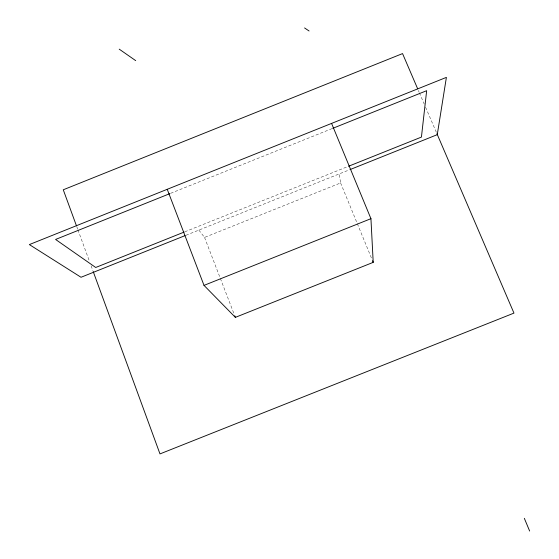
<?xml version="1.0" encoding="UTF-8"?>
<svg xmlns="http://www.w3.org/2000/svg" width="559" height="559" viewBox="0 0 559 559"><rect width="100%" height="100%" fill="white"/><g stroke="black" fill="none" stroke-linecap="round" stroke-linejoin="round"><path stroke-width="0.42" stroke-dasharray="2.79 2.1" d="M170.635 193.323L331.871 128.689M184.833 231.803L347.698 166.603M185.951 235.269L349.766 169.691M198.864 230.098L204.538 237.414L340.606 182.961L339.236 173.905M418.37 90.432L419.054 92.032M419.397 92.829L424.211 104.044M425.588 107.251L436.593 132.881M340.606 182.961L371.896 259.152M204.538 237.414L234.123 314.137M76.737 226.584L77.638 229.036M77.939 229.854L89.615 261.745M91.11 265.832L92.906 270.738"/><path stroke-width="0.84" d="M169.824 193.652L55.586 239.448L95.708 267.481L184.023 232.125M332.682 128.367L426.664 90.691L421.43 137.081L348.509 166.275M185.141 235.591L81.027 277.271L29.354 244.583L446.396 77.373L437.264 134.67L350.577 169.37M167.239 189.298L204.014 285.383L370.938 218.681L331.578 123.406M204.014 285.383L235.367 317.365L373.209 262.36L370.938 218.681M304.571 27.95L309.078 30.983M119.228 49.157L135.711 60.645M417.678 88.825L402.55 53.587L63.265 189.787L76.443 225.766M436.935 133.685L513.966 313.103L159.979 453.908L93.206 271.555M524.328 518.319L529.646 531.05M372.553 260.753L373.209 262.36M234.745 315.751L235.367 317.365"/></g></svg>
